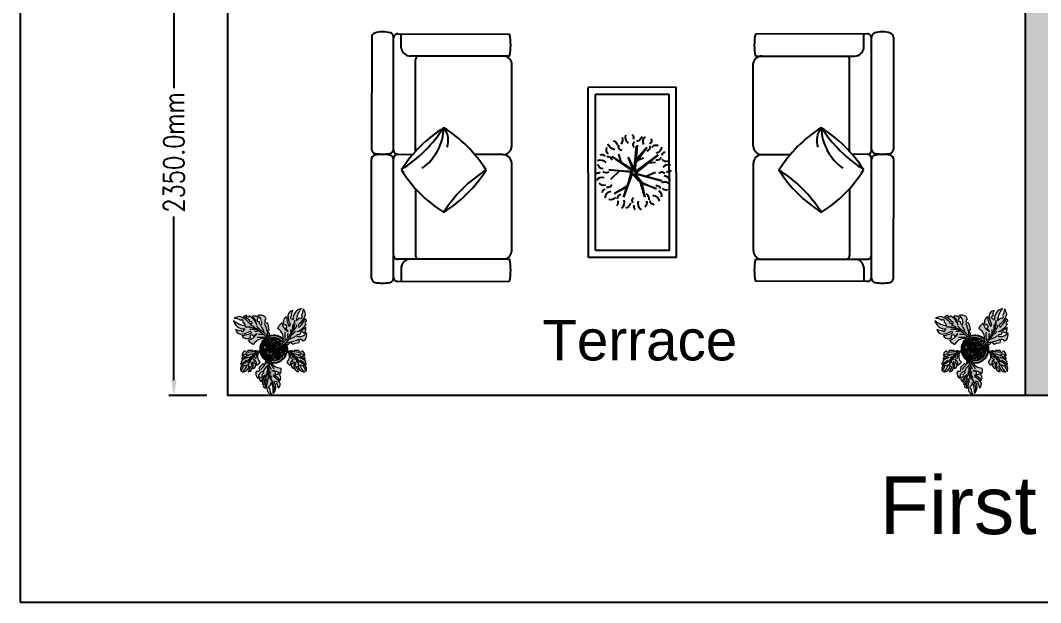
# Model space of a CAD drawing. Header units: millimetres. Extents: x 15734 to 38872, y 8066 to 23066.
# Drawn here: x 28872 to 33797, y 8066 to 10878 of the extents above; entities that cross this region are included whole.
import ezdxf

# ---------------------------------------------------------------- set-up
doc = ezdxf.new("R2010")
doc.units = ezdxf.units.MM
doc.header["$MEASUREMENT"] = 0
doc.layers.get('0').update_dxf_attribs({"color": 4})
doc.layers.add('Flower. Ref. TV.', color=4, linetype='Continuous')
doc.layers.add('Wall', color=10, linetype='Continuous')
doc.styles.add('ROMANS', font='romans.shx', dxfattribs={"width": 0.8})
doc.styles.get("Standard").update_dxf_attribs({"font": 'arial.ttf'})
doc.dimstyles.get("Standard").update_dxf_attribs({"dimtxt": 100, "dimasz": 75, "dimexe": 25, "dimexo": 0, "dimgap": 0.09, "dimtad": 0, "dimtoh": 1, "dimdec": 1, "dimzin": 0, "dimdsep": 46, "dimtxsty": 'ROMANS', "dimcen": 0.09, "dimclrd": 7, "dimclre": 7, "dimclrt": 7, "dimadec": 0, "dimazin": 0, "dimtfac": 1, "dimtdec": 1, "dimtofl": 0, "dimtmove": 0, "dimatfit": 3, "dimfxl": 1, "dimtfillclr": 7, "dimtolj": 1, "dimtzin": 0, "dimarcsym": 0})

# ---------------------------------------------------------------- blocks, each defined once
blk = doc.blocks.new('Novo Cashepo')
at = {"ltscale": 0.1}
h = blk.add_hatch(color=75, dxfattribs=at)
h.set_gradient(color1=(108, 164, 86), color2=(102, 154, 81), one_color=1, tint=0.46, name='CYLINDER')
h.paths.add_polyline_path([(-0.081, 0.193, 0.033062), (-0.078, 0.278, -0.981895), (-0.083, 0.332, 0.048855), (-0.11, 0.455, -1.138233), (-0.134, 0.517, 0.018864), (-0.156, 0.56, 0.208979), (-0.278, 0.581, -0.346636), (-0.216, 0.411, -0.42625), (-0.246, 0.441, 0.04537), (-0.248, 0.474, -0.994855), (-0.269, 0.531, 0.044381), (-0.287, 0.558, 0.18118), (-0.37, 0.569, -0.18833), (-0.296, 0.416, 0.191426), (-0.427, 0.576, -1.174476), (-0.47, 0.583, 0.140528), (-0.523, 0.559, -0.125367), (-0.4, 0.471, -2.245001), (-0.411, 0.445, -0.031976), (-0.426, 0.447, 0.181425), (-0.595, 0.563, 0.094503), (-0.686, 0.529, -0.138196), (-0.571, 0.495, -1.074478), (-0.533, 0.465, -0.088291), (-0.488, 0.402, -0.144087), (-0.694, 0.492, 0.388768), (-0.503, 0.35, -0.041945), (-0.522, 0.338, -1.340573), (-0.563, 0.324, -0.196063), (-0.662, 0.346, 0.307628), (-0.572, 0.258, 0.111291), (-0.42, 0.302, -0.314907), (-0.383, 0.283, -0.122145), (-0.553, 0.236, 0.291545), (-0.456, 0.179, 0.043027), (-0.405, 0.195, -1.339402), (-0.354, 0.221, 0.060072), (-0.297, 0.268, -0.231117), (-0.444, 0.154, 0.11449), (-0.35, 0.082, -0.376746), (-0.099, 0.169, 0.228124), (-0.495, 0.379, -0.2613)])
h = blk.add_hatch(color=75, dxfattribs=at)
h.set_gradient(color1=(108, 164, 86), color2=(79, 120, 63), one_color=1, tint=0.36, name='CYLINDER')
h.paths.add_polyline_path([(0.283, 0.427, -0.314907), (0.264, 0.389, -0.122145), (0.217, 0.559, 0.291545), (0.16, 0.463, 0.043027), (0.176, 0.412, -1.339402), (0.202, 0.36, 0.060072), (0.249, 0.303, -0.231117), (0.136, 0.451, 0.11449), (0.063, 0.356, -0.376746), (0.15, 0.105, 0.228124), (0.36, 0.502, -0.2613), (0.174, 0.087, 0.033062), (0.259, 0.085, -0.981895), (0.313, 0.089, 0.048855), (0.436, 0.117, -1.138233), (0.498, 0.141, 0.018864), (0.541, 0.162, 0.208979), (0.562, 0.285, -0.346636), (0.392, 0.222, -0.42625), (0.423, 0.252, 0.04537), (0.455, 0.255, -0.994855), (0.513, 0.275, 0.044381), (0.539, 0.294, 0.18118), (0.55, 0.376, -0.18833), (0.397, 0.302, 0.191426), (0.557, 0.434, -1.174476), (0.564, 0.476, 0.140528), (0.54, 0.529, -0.125367), (0.452, 0.407, -2.245001), (0.426, 0.418, -0.031976), (0.428, 0.433, 0.181425), (0.544, 0.601, 0.094503), (0.51, 0.693, -0.138196), (0.476, 0.577, -1.074478), (0.446, 0.539, -0.088291), (0.383, 0.494, -0.144087), (0.473, 0.701, 0.388768), (0.331, 0.509, -0.041945), (0.319, 0.528, -1.340573), (0.305, 0.569, -0.196063), (0.327, 0.668, 0.307628), (0.239, 0.578, 0.111291)])
h = blk.add_hatch(color=35, dxfattribs=at)
h.set_gradient(color1=(166, 115, 84), color2=(109, 75, 55), one_color=1, tint=0.32, name='INVCYLINDER')
h.paths.add_polyline_path([(-0.019, 0.008, 0.872708), (0, 0.013, 0.378997), (-0.495, 0.379, -0.322151)])
h = blk.add_hatch(color=35, dxfattribs=at)
h.set_gradient(color1=(166, 115, 84), color2=(109, 75, 55), one_color=1, tint=0.32, name='INVCYLINDER')
h.paths.add_polyline_path([(0.36, 0.502, -0.309503), (0.012, 0.032, 0.812635), (0.017, 0.012, 0.364481)])
h = blk.add_hatch(color=9, dxfattribs=at)
h.set_gradient(color1=(185, 193, 193), color2=(81, 92, 92), one_color=1, tint=0.34, name='CURVED')
h.paths.add_polyline_path([(-0.097, 0.167, 0.00155), (-0.099, 0.169, 0.067559), (-0.151, 0.183, 0.253608), (-0.237, -0.024, -0.036817), (-0.193, -0.014, -0.290631)])
h = blk.add_hatch(color=9, dxfattribs=at)
h.set_gradient(color1=(185, 193, 193), color2=(81, 92, 92), one_color=1, tint=0.34, name='CURVED')
h.paths.add_polyline_path([(0.152, 0.111, 0.06904), (0.164, 0.165, 0.288006), (-0.079, 0.223, -0.011646), (-0.081, 0.193, -0.009266), (-0.071, 0.179, -0.341204)])
h = blk.add_hatch(color=33, dxfattribs=at)
h.set_gradient(color1=(179, 165, 128), color2=(150, 134, 90), one_color=1, tint=0.47)
h.paths.add_polyline_path([(-0.047, 0.16, -1), (0.002, 0.16, -1)])
h = blk.add_hatch(color=33, dxfattribs=at)
h.set_gradient(color1=(179, 165, 128), color2=(150, 134, 90), one_color=1, tint=0.47)
h.paths.add_polyline_path([(-0.171, 0.005, 1), (-0.191, 0.005, 1)])
h = blk.add_hatch(color=33, dxfattribs=at)
h.set_gradient(color1=(179, 165, 128), color2=(150, 134, 90), one_color=1, tint=0.47)
h.paths.add_polyline_path([(-0.149, 0.115, 1), (-0.129, 0.115, 1)])
h = blk.add_hatch(color=33, dxfattribs=at)
h.set_gradient(color1=(179, 165, 128), color2=(150, 134, 90), one_color=1, tint=0.47)
edge = h.paths.add_edge_path()
edge.add_spline(control_points=[(-0.126, 0.039), (-0.128, 0.031), (-0.132, 0.016), (-0.099, 0.01), (-0.082, 0.025), (-0.059, 0.048), (-0.085, 0.062), (-0.086, 0.087), (-0.111, 0.089), (-0.124, 0.079), (-0.138, 0.061), (-0.121, 0.057), (-0.124, 0.047), (-0.126, 0.039)], knot_values=[0, 0, 0, 0, 0.020201, 0.040881, 0.075874, 0.093984, 0.117931, 0.138882, 0.158108, 0.177537, 0.194687, 0.200618, 0.219249, 0.219249, 0.219249, 0.219249], degree=3, periodic=0)
h = blk.add_hatch(color=33, dxfattribs=at)
h.set_gradient(color1=(179, 165, 128), color2=(150, 134, 90), one_color=1, tint=0.47)
h.paths.add_polyline_path([(-0.113, 0.143, 1), (-0.093, 0.143, 1)])
h = blk.add_hatch(color=35, dxfattribs=at)
h.set_gradient(color1=(166, 115, 84), color2=(109, 75, 55), one_color=1, tint=0.32, name='INVCYLINDER')
h.paths.add_polyline_path([(0.099, 0.019, 0.726279), (0.092, 0.023, 0.000011), (0.092, 0.023, 0.454782), (-0.024, -0.571, -0.387777)])
h = blk.add_hatch(color=33, dxfattribs=at)
h.set_gradient(color1=(179, 165, 128), color2=(150, 134, 90), one_color=1, tint=0.47)
h.paths.add_polyline_path([(-0.077, 0.004, 1), (-0.097, 0.004, 1)])
h = blk.add_hatch(color=33, dxfattribs=at)
h.set_gradient(color1=(179, 165, 128), color2=(150, 134, 90), one_color=1, tint=0.47)
h.paths.add_polyline_path([(-0.045, 0.022, 1), (-0.075, 0.022, 1)])
h = blk.add_hatch(color=33, dxfattribs=at)
h.set_gradient(color1=(179, 165, 128), color2=(150, 134, 90), one_color=1, tint=0.47)
h.paths.add_polyline_path([(0.024, 0.062, 1), (-0.006, 0.062, 1)])
h = blk.add_hatch(color=33, dxfattribs=at)
h.set_gradient(color1=(179, 165, 128), color2=(150, 134, 90), one_color=1, tint=0.47)
h.paths.add_polyline_path([(0.018, -0.006, 1), (-0.002, -0.006, 1)])
h = blk.add_hatch(color=33, dxfattribs=at)
h.set_gradient(color1=(179, 165, 128), color2=(150, 134, 90), one_color=1, tint=0.47)
h.paths.add_polyline_path([(0.033, 0.119, 1), (0.082, 0.119, 1)])
h = blk.add_hatch(color=33, dxfattribs=at)
h.set_gradient(color1=(179, 165, 128), color2=(150, 134, 90), one_color=1, tint=0.47)
h.paths.add_polyline_path([(0.156, 0.03, 1), (0.126, 0.03, 1)])
h = blk.add_hatch(color=33, dxfattribs=at)
h.set_gradient(color1=(179, 165, 128), color2=(150, 134, 90), one_color=1, tint=0.47)
h.paths.add_polyline_path([(0.183, 0.008, 1), (0.153, 0.008, 1)])
h = blk.add_hatch(color=9, dxfattribs=at)
h.set_gradient(color1=(185, 193, 193), color2=(81, 92, 92), one_color=1, tint=0.34, name='CURVED')
h.paths.add_polyline_path([(0.174, 0.087, -0.003321), (0.169, 0.084, -0.134103), (0.187, -0.015, -0.036923), (0.23, -0.027, 0.121396), (0.216, 0.085, -0.016535)])
h = blk.add_hatch(color=75, dxfattribs=at)
h.set_gradient(color1=(108, 164, 86), color2=(62, 94, 49), one_color=1, tint=0.28, name='CURVED')
h.paths.add_polyline_path([(-0.563, -0.214, -1.174476), (-0.573, -0.24, 0.140528), (-0.565, -0.277, -0.125367), (-0.493, -0.21, -2.245001), (-0.478, -0.22, -0.031976), (-0.481, -0.229, 0.181425), (-0.576, -0.323, 0.094503), (-0.565, -0.385, -0.138196), (-0.529, -0.316, -1.074478), (-0.506, -0.295, -0.088291), (-0.459, -0.274, -0.144087), (-0.543, -0.395, 0.388768), (-0.428, -0.29, -0.041945), (-0.423, -0.304, -1.340573), (-0.419, -0.332, -0.196063), (-0.445, -0.392, 0.307628), (-0.378, -0.346, 0.111291), (-0.387, -0.243, -0.314907), (-0.371, -0.222, -0.122145), (-0.361, -0.336, 0.291545), (-0.313, -0.281, 0.043027), (-0.317, -0.247, -1.339402), (-0.327, -0.211, 0.060072), (-0.35, -0.168, -0.231117), (-0.296, -0.277, 0.11449), (-0.238, -0.225, -0.376746), (-0.262, -0.054, 0.228124), (-0.446, -0.282, -0.2613), (-0.275, -0.039, 0.033062), (-0.329, -0.027, -0.981895), (-0.365, -0.023, 0.048855), (-0.447, -0.026, -1.138233), (-0.489, -0.034, 0.018864), (-0.52, -0.042, 0.208979), (-0.548, -0.118, -0.346636), (-0.432, -0.099, -0.42625), (-0.455, -0.114, 0.04537), (-0.476, -0.112, -0.994855), (-0.515, -0.118, 0.044381), (-0.535, -0.126, 0.18118), (-0.552, -0.178, -0.18833), (-0.445, -0.149, 0.191426)])
h = blk.add_hatch(color=35, dxfattribs=at)
h.set_gradient(color1=(166, 115, 84), color2=(109, 75, 55), one_color=1, tint=0.32, name='INVCYLINDER')
h.paths.add_polyline_path([(-0.071, -0.024, 0.529291), (-0.071, -0.019, 0.456534), (-0.446, -0.282, -0.387777)])
h = blk.add_hatch(color=9, dxfattribs=at)
h.set_gradient(color1=(185, 193, 193), color2=(81, 92, 92), one_color=1, tint=0.34, name='CURVED')
h.paths.add_polyline_path([(-0.192, -0.029, 0.03292), (-0.234, -0.042, 0.221446), (-0.12, -0.204, -0.019377), (-0.082, -0.183, -0.005069), (-0.079, -0.175, -0.256969)])
h = blk.add_hatch(color=33, dxfattribs=at)
h.set_gradient(color1=(179, 165, 128), color2=(150, 134, 90), one_color=1, tint=0.47)
h.paths.add_polyline_path([(-0.127, -0.053, 1), (-0.177, -0.053, 1)])
h = blk.add_hatch(color=33, dxfattribs=at)
h.set_gradient(color1=(179, 165, 128), color2=(150, 134, 90), one_color=1, tint=0.47)
h.paths.add_polyline_path([(-0.129, -0.095, 1), (-0.159, -0.095, 1)])
h = blk.add_hatch(color=33, dxfattribs=at)
h.set_gradient(color1=(179, 165, 128), color2=(150, 134, 90), one_color=1, tint=0.47)
edge = h.paths.add_edge_path()
edge.add_spline(control_points=[(-0.106, -0.138), (-0.102, -0.146), (-0.094, -0.16), (-0.066, -0.142), (-0.063, -0.12), (-0.062, -0.087), (-0.09, -0.094), (-0.107, -0.076), (-0.128, -0.091), (-0.13, -0.107), (-0.129, -0.13), (-0.114, -0.122), (-0.109, -0.131), (-0.106, -0.138)], knot_values=[0, 0, 0, 0, 0.020201, 0.040881, 0.075874, 0.093984, 0.117931, 0.138882, 0.158108, 0.177537, 0.194687, 0.200618, 0.219249, 0.219249, 0.219249, 0.219249], degree=3, periodic=0)
h = blk.add_hatch(color=33, dxfattribs=at)
h.set_gradient(color1=(179, 165, 128), color2=(150, 134, 90), one_color=1, tint=0.47)
h.paths.add_polyline_path([(-0.044, -0.032, 1), (-0.064, -0.032, 1)])
h = blk.add_hatch(color=9, dxfattribs=at)
h.set_gradient(color1=(185, 193, 193), color2=(81, 92, 92), one_color=1, tint=0.34, name='CURVED')
h.paths.add_polyline_path([(0.185, -0.031, -0.449638), (-0.056, -0.183, 0.000699), (-0.057, -0.184, 0.072477), (-0.041, -0.232, 0.40511), (0.228, -0.045, 0.032975)])
h = blk.add_hatch(color=33, dxfattribs=at)
h.set_gradient(color1=(179, 165, 128), color2=(150, 134, 90), one_color=1, tint=0.47)
h.paths.add_polyline_path([(-0.019, -0.056, 1), (-0.05, -0.056, 1)])
h = blk.add_hatch(color=33, dxfattribs=at)
h.set_gradient(color1=(179, 165, 128), color2=(150, 134, 90), one_color=1, tint=0.47)
h.paths.add_polyline_path([(-0.015, -0.015, 1), (-0.035, -0.015, 1)])
h = blk.add_hatch(color=33, dxfattribs=at)
h.set_gradient(color1=(179, 165, 128), color2=(150, 134, 90), one_color=1, tint=0.47)
edge = h.paths.add_edge_path()
edge.add_spline(control_points=[(0.025, -0.1), (0.017, -0.098), (0.002, -0.094), (-0.004, -0.127), (0.011, -0.144), (0.034, -0.166), (0.048, -0.141), (0.073, -0.14), (0.075, -0.115), (0.065, -0.102), (0.047, -0.088), (0.043, -0.104), (0.033, -0.102), (0.025, -0.1)], knot_values=[0, 0, 0, 0, 0.020201, 0.040881, 0.075874, 0.093984, 0.117931, 0.138882, 0.158108, 0.177537, 0.194687, 0.200618, 0.219249, 0.219249, 0.219249, 0.219249], degree=3, periodic=0)
h = blk.add_hatch(color=33, dxfattribs=at)
h.set_gradient(color1=(179, 165, 128), color2=(150, 134, 90), one_color=1, tint=0.47)
h.paths.add_polyline_path([(0.06, -0.044, 1), (0.04, -0.044, 1)])
h = blk.add_hatch(color=35, dxfattribs=at)
h.set_gradient(color1=(166, 115, 84), color2=(109, 75, 55), one_color=1, tint=0.32, name='INVCYLINDER')
h.paths.add_polyline_path([(0.431, -0.282, 0.456534), (0.057, -0.019, 0.529291), (0.056, -0.024, -0.387777)])
h = blk.add_hatch(color=33, dxfattribs=at)
h.set_gradient(color1=(179, 165, 128), color2=(150, 134, 90), one_color=1, tint=0.47)
h.paths.add_polyline_path([(0.094, -0.041, 1), (0.064, -0.041, 1)])
h = blk.add_hatch(color=33, dxfattribs=at)
h.set_gradient(color1=(179, 165, 128), color2=(150, 134, 90), one_color=1, tint=0.47)
h.paths.add_polyline_path([(0.133, -0.109, 1), (0.084, -0.109, 1)])
h = blk.add_hatch(color=33, dxfattribs=at)
h.set_gradient(color1=(179, 165, 128), color2=(150, 134, 90), one_color=1, tint=0.47)
h.paths.add_polyline_path([(0.174, -0.054, 1), (0.125, -0.054, 1)])
h = blk.add_hatch(color=75, dxfattribs=at)
h.set_gradient(color1=(108, 164, 86), color2=(154, 193, 138), one_color=1, tint=0.65, name='HEMISPHERICAL')
h.paths.add_polyline_path([(0.417, -0.099, -0.346636), (0.534, -0.118, 0.208979), (0.505, -0.042, 0.018864), (0.475, -0.034, -1.138233), (0.432, -0.026, 0.048855), (0.35, -0.023, -0.981895), (0.315, -0.027, 0.033062), (0.261, -0.039, -0.2613), (0.431, -0.282, 0.228124), (0.248, -0.054, -0.376746), (0.223, -0.225, 0.11449), (0.281, -0.277, -0.231117), (0.335, -0.168, 0.060072), (0.313, -0.211, -1.339402), (0.302, -0.247, 0.043027), (0.299, -0.281, 0.291545), (0.347, -0.336, -0.122145), (0.356, -0.222, -0.314907), (0.372, -0.243, 0.111291), (0.363, -0.346, 0.307628), (0.431, -0.392, -0.196063), (0.404, -0.332, -1.340573), (0.408, -0.304, -0.041945), (0.414, -0.29, 0.388768), (0.528, -0.395, -0.144087), (0.445, -0.274, -0.088291), (0.491, -0.295, -1.074478), (0.515, -0.316, -0.138196), (0.551, -0.385, 0.094503), (0.562, -0.323, 0.181425), (0.466, -0.229, -0.031976), (0.463, -0.22, -2.245001), (0.478, -0.21, -0.125367), (0.55, -0.277, 0.140528), (0.559, -0.24, -1.174476), (0.549, -0.214, 0.191426), (0.43, -0.149, -0.18833), (0.537, -0.178, 0.18118), (0.52, -0.126, 0.044381), (0.501, -0.118, -0.994855), (0.462, -0.112, 0.04537), (0.44, -0.114, -0.42625)])
h = blk.add_hatch(color=75, dxfattribs=at)
h.set_gradient(color1=(108, 164, 86), color2=(128, 178, 108), one_color=1, tint=0.56, name='CYLINDER')
h.paths.add_polyline_path([(-0.093, -0.215, -0.021499), (-0.082, -0.183, 0.033062), (-0.145, -0.221, -0.981895), (-0.183, -0.249, 0.048855), (-0.259, -0.327, -1.138233), (-0.293, -0.373, 0.018864), (-0.314, -0.409, 0.208979), (-0.272, -0.507, -0.346636), (-0.178, -0.383, -0.218356), (-0.107, -0.288, -0.045186), (-0.093, -0.217, -0.00127), (-0.095, -0.216, -0.001036)])
h = blk.add_hatch(color=75, dxfattribs=at)
h.set_gradient(color1=(108, 164, 86), color2=(128, 178, 108), one_color=1, tint=0.56, name='CYLINDER')
h.paths.add_polyline_path([(-0.186, -0.418, 0.04537), (-0.208, -0.436, -0.994855), (-0.24, -0.478, 0.044381), (-0.251, -0.503, 0.18118), (-0.22, -0.568, -0.18833), (-0.144, -0.443, 0.191426), (-0.198, -0.613, -0.461932), (-0.171, -0.622, -0.164855), (-0.099, -0.411, -0.076989), (-0.107, -0.288, 0.218356), (-0.178, -0.383, -0.42625)])
h = blk.add_hatch(color=75, dxfattribs=at)
h.set_gradient(color1=(108, 164, 86), color2=(128, 178, 108), one_color=1, tint=0.56, name='CYLINDER')
h.paths.add_polyline_path([(0.115, -0.429, 0.11449), (0.123, -0.326, -0.376746), (-0.057, -0.184, 0.228124), (-0.024, -0.571, -0.289779), (-0.013, -0.768, 0.388768), (0.001, -0.563, -0.041945), (0.018, -0.571, -1.340573), (0.048, -0.594, -0.196063), (0.078, -0.676, 0.307628), (0.1, -0.57, 0.111291), (-0.003, -0.48, -0.314907), (-0.007, -0.444, -0.122145), (0.107, -0.546, 0.291545), (0.103, -0.449, 0.043027), (0.068, -0.419, -1.339402), (0.025, -0.394, 0.060072), (-0.036, -0.374, -0.231117)])
h = blk.add_hatch(color=75, dxfattribs=at)
h.set_gradient(color1=(108, 164, 86), color2=(128, 178, 108), one_color=1, tint=0.56, name='CYLINDER')
h.paths.add_polyline_path([(-0.111, -0.729, 0.094503), (-0.043, -0.779, -0.138196), (-0.073, -0.68, -1.074478), (-0.069, -0.638, -0.088291), (-0.044, -0.576, -0.144087), (-0.013, -0.768, 0.289779), (-0.024, -0.571, -0.111568), (-0.099, -0.411, 0.164855), (-0.171, -0.622, -0.461932), (-0.184, -0.648, 0.140528), (-0.142, -0.675, -0.125367), (-0.135, -0.545, -2.245001), (-0.111, -0.541, -0.031976), (-0.106, -0.553, 0.181425)])
at = {"lineweight": 5, "ltscale": 0.1}
for centre, radius in [((-0.022, 0.16), 0.0245), ((0.039, 0.167), 0.015), ((-0.181, 0.005), 0.00994), ((-0.155, 0.035), 0.0245), ((-0.144, 0.071), 0.00994), ((-0.139, 0.115), 0.00994), ((-0.13, 0.091), 0.00994), ((-0.128, 0.005), 0.00994), ((-0.101, 0.113), 0.015), ((-0.103, 0.143), 0.00994), ((-0.087, 0.004), 0.00994), ((-0.075, 0.093), 0.015), ((-0.066, 0.066), 0.00994), ((-0.06, 0.022), 0.015), ((-0.064, -0.005), 0.00994), ((-0.04, 0.002), 0.00994), ((-0.018, 0.109), 0.00994), ((-0.007, 0.084), 0.00994), ((0.009, 0.062), 0.015), ((0.008, -0.006), 0.00994), ((0.015, 0.101), 0.015), ((0.021, 0.137), 0.015), ((0.035, 0.003), 0.00994), ((0.043, 0.074), 0.015), ((0.058, 0.119), 0.0245), ((0.072, 0.078), 0.00994), ((0.099, 0.094), 0.015), ((0.104, 0.134), 0.015), ((0.099, 0.002), 0.00994), ((0.113, 0.029), 0.00994), ((0.127, 0.005), 0.00994), ((0.141, 0.03), 0.015), ((0.163, 0.054), 0.00994), ((0.168, 0.008), 0.015), ((-0.152, -0.053), 0.0245), ((-0.144, -0.095), 0.015), ((-0.111, -0.041), 0.015), ((-0.081, -0.04), 0.00994), ((-0.077, -0.069), 0.00994), ((-0.054, -0.032), 0.00994), ((-0.034, -0.056), 0.015), ((-0.025, -0.015), 0.00994), ((-0.013, -0.155), 0.015), ((-0.009, -0.031), 0.00994), ((0.033, -0.072), 0.015), ((0.05, -0.044), 0.00994), ((0.054, -0.166), 0.00994), ((0.075, -0.078), 0.015), ((0.079, -0.041), 0.015), ((0.087, -0.151), 0.00994), ((0.109, -0.109), 0.0245), ((0.108, -0.063), 0.015), ((0.15, -0.054), 0.0245)]:
    blk.add_circle(centre, radius, dxfattribs=at)
for centre, radius, start, end in [((-0.551, 0.307), 0.26, 99.8207, 121.4151), ((-0.689, 0.307), 0.222, 57.8752, 89.3481), ((-0.666, 0.281), 0.291, 34.8613, 75.9935), ((-0.455, 0.479), 0.105, 98.3059, 130.3029), ((-0.636, 0.275), 0.306, 39.7257, 68.3087), ((-0.449, 0.576), 0.0218, 160.6631, 359.0131), ((-0.562, 0.33), 0.28, 17.9062, 61.2534), ((-0.343, 0.453), 0.119, 62.1153, 103.1932), ((-0.528, 0.397), 0.233, 4.6076, 47.2701), ((-0.259, 0.503), 0.0304, 110.1108, 289.5198), ((-0.427, 0.442), 0.181, 29.481, 39.6456), ((-0.24, 0.431), 0.155, 56.9429, 104.1578), ((-0.355, 0.456), 0.146, 341.9118, 58.3844), ((-0.723, 0.253), 0.645, 24.1234, 28.4463), ((0.264, 0.467), 0.104, 117.2921, 182.3073), ((0.584, 0.57), 0.367, 181.7055, 209.5612), ((0.349, 0.558), 0.112, 101.2825, 169.6799), ((0.598, 0.6), 0.359, 183.393, 208.7944), ((0.306, 0.547), 0.0226, 92.4292, 305.5449), ((0.437, 0.592), 0.134, 145.305, 189.6765), ((0.507, 0.528), 0.176, 101.0186, 185.9966), ((0.779, 0.444), 0.399, 140.0122, 172.8088), ((0.288, 0.695), 0.222, 295.3016, 315.484), ((0.262, 0.672), 0.291, 304.8613, 345.9935), ((0.463, 0.557), 0.024, 227.5673, 55.7919), ((0.256, 0.642), 0.306, 309.7257, 338.3087), ((0.288, 0.695), 0.222, 327.8752, 359.3481), ((0.288, 0.557), 0.26, 9.8207, 31.4151), ((0.46, 0.461), 0.105, 8.3059, 40.3029), ((-0.438, 0.798), 0.399, 230.0122, 262.8088), ((-0.521, 0.526), 0.176, 191.0186, 275.9966), ((-0.551, 0.481), 0.024, 317.5673, 145.7919), ((-0.689, 0.307), 0.222, 25.3016, 45.484), ((-0.404, 0.565), 0.12, 259.0186, 266.3445), ((-0.394, 0.453), 0.0186, 205.201, 109.1617), ((-0.433, 0.281), 0.137, 36.1411, 80.3873), ((-0.403, 0.243), 0.182, 28.6905, 56.0246), ((-0.427, 0.442), 0.181, 359.2754, 10.1496), ((-0.216, 0.44), 0.0293, 181.0153, 270.3634), ((-0.385, 0.246), 0.219, 9.4944, 41.5537), ((-0.626, 0.206), 0.521, 1.9256, 26.9542), ((-0.126, 0.484), 0.0334, 103.7865, 298.5822), ((-0.723, 0.253), 0.645, 7.0576, 18.2453), ((0.303, 0.248), 0.263, 129.608, 155.7334), ((-0.036, 0.181), 0.201, 337.7465, 60.3213), ((0.343, 0.493), 0.212, 191.5061, 243.5602), ((0.462, 0.526), 0.308, 191.8137, 201.6687), ((0.196, 0.39), 0.0302, 280.5489, 133.5686), ((0.462, 0.526), 0.308, 212.4488, 226.1997), ((0.247, 0.421), 0.0364, 298.8789, 8.7972), ((0.508, 0.378), 0.187, 165.9423, 193.4167), ((0.262, 0.439), 0.137, 306.1411, 350.3873), ((0.311, 0.569), 0.28, 287.9062, 331.2534), ((0.378, 0.534), 0.233, 274.6076, 317.2701), ((0.434, 0.401), 0.0186, 115.201, 19.1617), ((0.546, 0.41), 0.12, 169.0186, 176.3445), ((0.557, 0.456), 0.0218, 70.6631, 269.0131), ((0.434, 0.349), 0.119, 332.1153, 13.1932), ((-0.585, 0.456), 0.134, 235.305, 279.6765), ((-0.552, 0.368), 0.112, 191.2825, 259.6799), ((-0.593, 0.617), 0.359, 273.393, 298.7944), ((-0.54, 0.325), 0.0226, 182.4292, 35.5449), ((-0.564, 0.603), 0.367, 271.7055, 299.5612), ((-0.46, 0.283), 0.104, 207.2921, 272.3073), ((-0.519, 0.481), 0.308, 281.8137, 291.6687), ((-0.486, 0.362), 0.212, 281.5061, 333.5602), ((-0.415, 0.266), 0.0364, 28.8789, 98.7972), ((-0.372, 0.527), 0.187, 255.9423, 283.4167), ((-0.384, 0.215), 0.0302, 10.5489, 223.5686), ((-0.519, 0.481), 0.308, 302.4488, 316.1997), ((-0.175, -0.017), 0.201, 67.7465, 150.3213), ((-0.308, 0.501), 0.194, 262.3137, 283.7119), ((-0.228, 0.827), 0.622, 264.4084, 278.6615), ((-0.225, 0.426), 0.171, 255.544, 283.8081), ((-0.08, 0.305), 0.0274, 95.6708, 273.5772), ((-0.723, 0.253), 0.645, 354.6159, 2.1904), ((0.808, 0.234), 0.622, 174.4084, 188.6615), ((0.407, 0.232), 0.171, 165.544, 193.8081), ((0.227, 0.391), 0.219, 279.4944, 311.5537), ((0.482, 0.314), 0.194, 172.3137, 193.7119), ((0.224, 0.409), 0.182, 298.6905, 326.0246), ((0.438, 0.361), 0.146, 251.9118, 328.3844), ((0.421, 0.223), 0.0293, 91.0153, 180.3634), ((0.423, 0.433), 0.181, 269.2754, 280.1496), ((0.484, 0.265), 0.0304, 20.1108, 199.5198), ((0.423, 0.433), 0.181, 299.481, 309.6456), ((0.412, 0.247), 0.155, 326.9429, 14.1578), ((-0.242, 0.322), 0.263, 219.608, 245.7334), ((0.234, 0.729), 0.645, 264.6159, 272.1904), ((0.187, 0.633), 0.521, 271.9256, 296.9542), ((0.286, 0.087), 0.0274, 5.6708, 183.5772), ((0.234, 0.729), 0.645, 277.0576, 288.2453), ((0.465, 0.133), 0.0334, 13.7865, 208.5822), ((0.234, 0.729), 0.645, 294.1234, 298.4463), ((-0.423, -0.331), 0.183, 96.9812, 140.3284), ((-0.474, -0.175), 0.0773, 141.1903, 182.2681), ((-0.462, -0.3), 0.152, 83.6826, 126.345), ((-0.447, -0.112), 0.101, 136.0179, 183.2328), ((-0.478, -0.182), 0.0952, 60.9868, 137.4594), ((-0.478, -0.23), 0.118, 108.5559, 118.7205), ((-0.393, -0.443), 0.421, 103.1984, 107.5212), ((-0.496, -0.115), 0.0199, 189.1858, 8.5947), ((-0.468, -0.033), 0.0217, 182.8615, 17.6572), ((-0.478, -0.23), 0.118, 78.3504, 89.2246), ((-0.375, -0.254), 0.0892, 115.216, 159.4623), ((-0.451, -0.096), 0.0191, 260.0903, 349.4383), ((-0.393, -0.443), 0.421, 86.1325, 97.3203), ((-0.351, -0.387), 0.34, 81.0006, 106.0292), ((-0.347, -0.24), 0.119, 107.7654, 135.0996), ((-0.347, -0.227), 0.143, 88.5693, 120.6287), ((-0.501, -0.146), 0.126, 341.3887, 2.7869), ((-0.347, -0.025), 0.0179, 174.7458, 352.6522), ((-0.514, -0.285), 0.201, 21.5237, 35.2746), ((-0.434, -0.278), 0.138, 0.581, 52.6352), ((-0.443, -0.103), 0.112, 334.6189, 2.8831), ((-0.393, -0.443), 0.421, 73.6909, 81.2654), ((-0.699, -0.055), 0.405, 343.4834, 357.7365), ((-0.152, -0.126), 0.131, 146.8215, 229.3963), ((0.138, -0.126), 0.131, 310.6037, 33.1785), ((0.379, -0.443), 0.421, 98.7346, 106.3091), ((0.685, -0.055), 0.405, 182.2635, 196.5166), ((0.419, -0.278), 0.138, 127.3648, 179.419), ((0.337, -0.387), 0.34, 73.9708, 98.9994), ((0.5, -0.285), 0.201, 144.7254, 158.4763), ((0.333, -0.025), 0.0179, 187.3478, 5.2542), ((0.428, -0.103), 0.112, 177.1169, 205.3811), ((0.333, -0.227), 0.143, 59.3713, 91.4307), ((0.379, -0.443), 0.421, 82.6797, 93.8675), ((0.486, -0.146), 0.126, 177.2131, 198.6113), ((0.333, -0.24), 0.119, 44.9004, 72.2346), ((0.361, -0.254), 0.0892, 20.5377, 64.784), ((0.464, -0.182), 0.0952, 42.5406, 119.0132), ((0.436, -0.096), 0.0191, 190.5617, 279.9097), ((0.447, -0.3), 0.152, 53.655, 96.3174), ((0.408, -0.331), 0.183, 39.6716, 83.0188), ((0.453, -0.033), 0.0217, 162.3428, 357.1385), ((0.463, -0.23), 0.118, 90.7754, 101.6496), ((0.481, -0.115), 0.0199, 171.4053, 350.8142), ((0.379, -0.443), 0.421, 72.4788, 76.8016), ((0.463, -0.23), 0.118, 61.2795, 71.4441), ((0.433, -0.112), 0.101, 356.7672, 43.9821), ((0.46, -0.175), 0.0773, 357.7319, 38.8097), ((-0.404, -0.403), 0.19, 113.9363, 155.0685), ((-0.407, -0.326), 0.17, 178.8957, 200.49), ((-0.566, -0.228), 0.0142, 239.7381, 78.088), ((-0.505, -0.243), 0.0687, 177.3808, 209.3779), ((-0.397, -0.385), 0.199, 118.8007, 147.3836), ((-0.423, -0.415), 0.145, 136.9502, 168.4231), ((-0.707, -0.193), 0.26, 309.0872, 341.8838), ((-0.543, -0.28), 0.115, 270.0936, 355.0715), ((-0.518, -0.305), 0.0157, 36.6423, 224.8669), ((-0.423, -0.415), 0.145, 104.3766, 124.559), ((-0.481, -0.208), 0.0121, 284.2759, 188.2367), ((-0.554, -0.2), 0.0785, 338.0936, 345.4195), ((-0.506, -0.33), 0.0874, 314.38, 358.7514), ((-0.446, -0.319), 0.0729, 270.3575, 338.7549), ((-0.417, -0.317), 0.0148, 261.5041, 114.6198), ((-0.525, -0.185), 0.122, 335.0173, 2.4916), ((-0.363, -0.244), 0.0238, 107.9539, 177.8722), ((-0.61, -0.315), 0.234, 352.4679, 17.8694), ((-0.597, -0.298), 0.239, 350.7805, 18.6362), ((-0.38, -0.271), 0.0679, 286.3671, 351.3823), ((-0.327, -0.23), 0.0197, 89.6239, 302.6435), ((-0.514, -0.285), 0.201, 0.8887, 10.7437), ((-0.378, -0.126), 0.171, 298.683, 324.8084), ((-0.273, -0.352), 0.0288, 226.5625, 61.3582), ((0.174, -0.677), 0.557, 129.8335, 141.0213), ((0.163, -0.585), 0.45, 124.7016, 149.7302), ((-0.164, -0.235), 0.0237, 218.4468, 36.3532), ((-0.039, -0.413), 0.142, 118.5185, 167.7887), ((0.174, -0.677), 0.557, 117.3918, 124.9664), ((-0.184, -0.397), 0.148, 18.3199, 46.584), ((-0.474, -0.586), 0.537, 27.1843, 41.4375), ((0.114, -0.153), 0.174, 190.5225, 273.0973), ((-0.101, -0.36), 0.227, 342.384, 8.5094), ((0.363, -0.126), 0.171, 215.1916, 241.317), ((0.5, -0.285), 0.201, 169.2563, 179.1113), ((0.366, -0.271), 0.0679, 188.6177, 253.6329), ((0.313, -0.23), 0.0197, 237.3565, 90.3761), ((0.583, -0.298), 0.239, 161.3638, 189.2195), ((0.349, -0.244), 0.0238, 2.1278, 72.0461), ((0.595, -0.315), 0.234, 162.1306, 187.5321), ((0.431, -0.319), 0.0729, 201.2451, 269.6425), ((0.402, -0.317), 0.0148, 65.3802, 278.4959), ((0.511, -0.185), 0.122, 177.5084, 204.9827), ((0.492, -0.33), 0.0874, 181.2486, 225.62), ((0.528, -0.28), 0.115, 184.9285, 269.9064), ((0.409, -0.415), 0.145, 55.441, 75.6234), ((0.692, -0.193), 0.26, 198.1162, 230.9128), ((0.466, -0.208), 0.0121, 351.7633, 255.7241), ((0.539, -0.2), 0.0785, 194.5805, 201.9064), ((0.389, -0.403), 0.19, 24.9315, 66.0637), ((0.382, -0.385), 0.199, 32.6164, 61.1993), ((0.504, -0.305), 0.0157, 315.1331, 143.3577), ((0.409, -0.415), 0.145, 11.5769, 43.0498), ((0.552, -0.228), 0.0142, 101.912, 300.2619), ((0.49, -0.243), 0.0687, 330.6221, 2.6192), ((0.392, -0.326), 0.17, 339.51, 1.1043), ((0.174, -0.677), 0.557, 146.8994, 151.2222), ((-0.18, -0.41), 0.134, 179.7189, 226.9338), ((-0.146, -0.505), 0.126, 104.6878, 181.1604), ((-0.102, -0.551), 0.157, 152.2569, 162.4215), ((-0.149, -0.494), 0.102, 184.8913, 225.9691), ((-0.225, -0.457), 0.0263, 232.8868, 52.2957), ((-0.022, -0.603), 0.201, 127.3836, 170.046), ((-0.102, -0.551), 0.157, 122.0514, 132.9256), ((0.043, -0.596), 0.242, 140.6821, 184.0293), ((-0.199, -0.397), 0.0253, 303.7913, 33.1393), ((0.177, -0.623), 0.348, 142.4479, 179.8931), ((-0.125, -0.532), 0.016, 327.9769, 231.9376), ((0.032, -0.44), 0.157, 151.4664, 178.8006), ((0.018, -0.479), 0.118, 158.917, 203.1632), ((-0.2, -0.492), 0.167, 25.0896, 46.4879), ((-0.189, -0.55), 0.161, 18.7183, 46.1926), ((-0.016, -0.556), 0.183, 44.282, 96.3362), ((-0.087, -0.636), 0.266, 65.2247, 78.9756), ((0.021, -0.459), 0.0315, 151.6549, 221.5732), ((-0.154, -0.725), 0.317, 34.4815, 62.3371), ((-0.151, -0.753), 0.31, 36.1689, 61.5704), ((0.043, -0.413), 0.0261, 133.3249, 346.3445), ((-0.087, -0.636), 0.266, 44.5897, 54.4447), ((0.029, -0.501), 0.09, 330.0681, 35.0833), ((-0.188, -0.629), 0.0188, 283.4391, 121.789), ((-0.116, -0.588), 0.091, 221.0818, 253.0788), ((0.117, -0.624), 0.264, 162.5017, 191.0846), ((0.127, -0.648), 0.252, 157.6373, 198.7695), ((-0.202, -0.591), 0.104, 21.7946, 29.1205), ((-0.072, -0.659), 0.0208, 80.3433, 268.5678), ((0.119, -0.677), 0.192, 180.6511, 212.1241), ((0.119, -0.677), 0.192, 148.0776, 168.26), ((-0.355, -0.725), 0.345, 352.7882, 25.5848), ((-0.174, -0.678), 0.185, 330.9322, 35.574), ((-0.118, -0.658), 0.152, 313.7946, 38.7725), ((0.036, -0.578), 0.0195, 305.2051, 158.3208), ((-0.038, -0.672), 0.116, 358.081, 42.4524), ((0.011, -0.607), 0.0965, 314.0585, 22.4559), ((0.054, -0.577), 0.225, 222.5967, 244.191)]:
    blk.add_arc(centre, radius, start, end, dxfattribs=at)
at = {"ltscale": 0.1}
for centre, radius, start, end in [((0.437, 0.592), 0.134, 208.2976, 217.9049), ((-0.585, 0.456), 0.134, 298.2976, 307.9049), ((-0.003, 0), 0.235, 129.0122, 185.9347), ((-0.003, 0), 0.235, 44.5248, 108.7916), ((-0.003, 0), 0.191, 35.4554, 110.8148), ((-0.003, 0), 0.191, 119.3518, 184.1737), ((-0.003, 0), 0.191, 355.3819, 25.9338), ((-0.003, 0), 0.235, 353.3979, 21.0844), ((-0.003, 0), 0.235, 190.2712, 240.2168), ((-0.003, 0), 0.191, 188.82, 246.4657), ((-0.003, 0), 0.191, 253.7485, 350.5904), ((-0.003, 0), 0.235, 260.7676, 348.9809), ((-0.506, -0.33), 0.0874, 17.3725, 26.9799), ((-0.003, 0), 0.235, 247.0716, 247.3627), ((0.492, -0.33), 0.0874, 153.0201, 162.6275), ((-0.038, -0.672), 0.116, 61.0735, 70.6809)]:
    blk.add_arc(centre, radius, start, end, dxfattribs=at)
at = {"lineweight": 20, "ltscale": 0.1}
for centre, radius, start, end in [((-0.454, -0.083), 0.464, 12.0191, 95.0453), ((-0.515, -0.138), 0.518, 16.3708, 87.7964), ((-0.157, 0.521), 0.518, 289.0066, 357.7964), ((-0.102, 0.461), 0.464, 284.942, 5.0453), ((0.293, -0.325), 0.401, 120.0005, 217.8213), ((0.361, -0.343), 0.447, 125.7916, 210.5723), ((-0.01, 0.012), 0.00971, 203.8853, 8.3312), ((0.017, 0.023), 0.0107, 117.5535, 273.9476), ((0.095, 0.02), 0.00417, 352.069, 136.0321), ((-0.145, -0.313), 0.303, 76.2995, 174.1203), ((-0.117, -0.358), 0.337, 82.0906, 166.8713), ((-0.073, -0.022), 0.00315, 308.368, 92.3311), ((0.058, -0.022), 0.00315, 87.6689, 231.632), ((0.103, -0.358), 0.337, 13.1287, 97.9094), ((0.13, -0.313), 0.303, 5.8797, 103.7005)]:
    blk.add_arc(centre, radius, start, end, dxfattribs=at)
at = {"lineweight": 5, "ltscale": 0.1}
for points in [[(-0.126, 0.039), (-0.127, 0.019), (-0.107, 0.013), (-0.076, 0.031), (-0.067, 0.046), (-0.081, 0.065), (-0.09, 0.084), (-0.109, 0.087), (-0.125, 0.076), (-0.132, 0.061), (-0.127, 0.058), (-0.126, 0.039)], [(-0.106, -0.138), (-0.093, -0.154), (-0.074, -0.145), (-0.063, -0.112), (-0.065, -0.094), (-0.089, -0.09), (-0.108, -0.081), (-0.125, -0.091), (-0.129, -0.11), (-0.124, -0.127), (-0.119, -0.125), (-0.106, -0.138)], [(0.025, -0.1), (0.005, -0.099), (-0.001, -0.119), (0.017, -0.149), (0.032, -0.159), (0.051, -0.145), (0.07, -0.136), (0.073, -0.117), (0.062, -0.101), (0.046, -0.093), (0.044, -0.099), (0.025, -0.1)]]:
    blk.add_spline(points, degree=3, dxfattribs=at)
blk = doc.blocks.new('*D146')
at = {"layer": 'Defpoints', "color": 0}
for p in [(29612.9, 11416), (29772, 11416), (29772, 9066)]:
    blk.add_point(p, dxfattribs=at)
at = {"layer": 'Wall', "color": 7, "lineweight": -2, "transparency": 16777216}
for p, q in [((29772, 11416), (29587.9, 11416)), ((29612.9, 11341), (29612.9, 10551.5)), ((29612.9, 9141), (29612.9, 9930.4)), ((29772, 9066), (29587.9, 9066))]:
    blk.add_line(p, q, dxfattribs=at)
at = {"layer": 'Wall', "color": 7, "transparency": 16777216}
for points in [[(29600.4, 11341), (29625.4, 11341), (29612.9, 11416)], [(29600.4, 9141), (29625.4, 9141), (29612.9, 9066)]]:
    blk.add_solid(points, dxfattribs=at)
at = {"layer": 'Wall', "color": 7, "transparency": 16777216, "insert": (29612.9, 10241), "char_height": 100, "attachment_point": 5, "rotation": 90, "style": 'ROMANS'}
blk.add_mtext('\\A1;2350.0mm', dxfattribs=at)

msp = doc.modelspace()

# ---------------------------------------------------------------- hatches: boundary and pattern name
at = {"layer": 'Wall'}
h = msp.add_hatch(color=3, dxfattribs=at)
h.dxf.hatch_style = 1
h.paths.add_polyline_path([(31072, 22065.96), (29872, 22065.96), (29872, 20915.96), (30022, 20915.96), (30022, 21915.96), (31072, 21915.96)])
h.paths.add_polyline_path([(34122, 22065.96), (32672, 22065.96), (32672, 21915.96), (33722, 21915.96), (33722, 19815.96), (33872, 19815.96), (33872, 21915.96), (34122, 21915.96)])
h.paths.add_polyline_path([(35922, 22065.96), (35122, 22065.96), (35122, 21915.96), (35922, 21915.96)], flags=17)
h.paths.add_polyline_path([(37872, 22065.96), (36922, 22065.96), (36922, 21915.96), (37722, 21915.96), (37722, 18565.96), (33872, 18565.96), (33872, 18815.96), (33722, 18815.96), (33722, 16665.96), (34122, 16665.96), (34122, 16815.96), (33872, 16815.96), (33872, 18415.96), (37722, 18415.96), (37722, 17715.96), (37222, 17715.96), (37222, 17440.96), (37372, 17440.96), (37372, 17565.96), (37872, 17565.96)])
h.paths.add_polyline_path([(30522, 17715.96), (30022, 17715.96), (30022, 18715.96), (29872, 18715.96), (29872, 17565.96), (30372, 17565.96), (30372, 13715.96), (29872, 13715.96), (29872, 13065.96), (30022, 13065.96), (30022, 13565.96), (30522, 13565.96)])
h.paths.add_polyline_path([(37372, 16940.96), (37222, 16940.96), (37222, 16815.96), (35122, 16815.96), (35122, 16665.96), (37222, 16665.96), (37222, 16515.96), (37222, 13715.96), (35122, 13715.96), (35122, 13565.96), (37722, 13565.96), (37722, 9215.96), (36722, 9215.96), (36722, 9065.96), (37872, 9065.96), (37872, 13715.96), (37372, 13715.96)])
h.paths.add_polyline_path([(30872, 11565.96), (30022, 11565.96), (30022, 12065.96), (29872, 12065.96), (29872, 11415.96), (30022, 11415.96), (30872, 11415.96)])
h.paths.add_polyline_path([(33872, 13565.96), (34122, 13565.96), (34122, 13715.96), (33722, 13715.96), (33722, 11565.96), (32872, 11565.96), (32872, 11415.96), (33722, 11415.96), (33722, 9065.96), (34872, 9065.96), (34872, 9215.96), (33872, 9215.96)])

# ---------------------------------------------------------------- linework, layer by layer
at = {"color": 4}
for p, q in [((30567.82, 10796.76), (30566.99, 10256.58)), ((30673.27, 10256.4), (30673.27, 10797.19)), ((30694.56, 10813.12), (31233.68, 10812.16)), ((30710.74, 10745.64), (30710.74, 10813.1)), ((32959.44, 10813.12), (32420.32, 10812.16)), ((32943.26, 10745.64), (32943.26, 10813.1)), ((32980.73, 10256.4), (32980.73, 10797.19)), ((33086.18, 10796.76), (33087.01, 10256.58)), ((31233.55, 10706.13), (30753.15, 10706.13)), ((30779.54, 10244.11), (30779.54, 10687.35)), ((32420.45, 10706.13), (32900.85, 10706.13)), ((32874.46, 10244.11), (32874.46, 10687.35)), ((31244.41, 10272.85), (31244.41, 10670.4)), ((32409.59, 10272.85), (32409.59, 10670.4)), ((32038.44, 10555.27), (31613.61, 10554.76)), ((31614.59, 9732.43), (31613.61, 10554.76)), ((32039.41, 9732.93), (32038.44, 10555.27)), ((32004.03, 10520.78), (31648.09, 10520.36)), ((31648.99, 9766.92), (31648.09, 10520.36)), ((32004.93, 9767.34), (32004.03, 10520.78)), ((31834.93, 10154.55), (31846.49, 10270.25)), ((31895.46, 10263.8), (31838.78, 10197.88)), ((31849.09, 10275.45), (31838.84, 10145.45)), ((31846.49, 10270.25), (31843.99, 10193.99)), ((31843.99, 10193.99), (31895.46, 10263.8)), ((30566.97, 9633.27), (30566.24, 10206.67)), ((30673.28, 9633.12), (30672.55, 10210.07)), ((30693.84, 10231.33), (30766.48, 10231.13)), ((31201.25, 10230.41), (31065.07, 10230.41)), ((31832.34, 10148.04), (31726.97, 10220.71)), ((31726.97, 10220.71), (31831.03, 10154.54)), ((31772.47, 10194.33), (31761.16, 10232.02)), ((31831.03, 10154.54), (31806.7, 10217.34)), ((31806.7, 10217.34), (31834.93, 10154.55)), ((31838.78, 10197.88), (31880.79, 10214.83)), ((31838.84, 10145.45), (31950.53, 10229.21)), ((31950.53, 10229.21), (31840.15, 10139.39)), ((32452.75, 10230.41), (32588.93, 10230.41)), ((32960.16, 10231.33), (32887.52, 10231.13)), ((32980.72, 9633.12), (32981.45, 10210.07)), ((33087.03, 9633.27), (33087.76, 10206.67)), ((31243.69, 9765.96), (31243.69, 10187.9)), ((31820.65, 10145.43), (31711.89, 10155.7)), ((31711.89, 10155.7), (31832.34, 10148.04)), ((31764.72, 10151), (31721.44, 10109.78)), ((31888.66, 10124.71), (31937.6, 10145.57)), ((31902.02, 10190.59), (31937.54, 10192.8)), ((32410.31, 9765.96), (32410.31, 10187.9)), ((31783.53, 10023.64), (31824.55, 10144.14)), ((31825.85, 10138.07), (31783.53, 10023.64)), ((31824.55, 10144.14), (31797.77, 10071.31)), ((31804.26, 10079.99), (31820.65, 10145.43)), ((31857.96, 10102.15), (31825.85, 10138.07)), ((31866.2, 10094.79), (31836.25, 10138.08)), ((31836.25, 10138.08), (31857.96, 10102.15)), ((31968.44, 10103.58), (31838.85, 10139.39)), ((31838.85, 10139.39), (31874.87, 10093.5)), ((31840.15, 10139.39), (31968.44, 10103.58)), ((30779.27, 10063.83), (30778.81, 9739.66)), ((31740.18, 10042.65), (31804.26, 10079.99)), ((31797.77, 10071.31), (31740.18, 10042.65)), ((31886.21, 10026.36), (31866.2, 10094.79)), ((31942.92, 10064.99), (31872.27, 10090.9)), ((31872.27, 10090.9), (31886.21, 10026.36)), ((31874.87, 10093.5), (31942.92, 10064.99)), ((32874.73, 10063.83), (32875.19, 9739.66)), ((32004.93, 9767.34), (31648.99, 9766.92)), ((31233.55, 9724.44), (30693.76, 9724.44)), ((32039.41, 9732.93), (31614.59, 9732.43)), ((32420.45, 9724.44), (32960.24, 9724.44)), ((30710.74, 9684.92), (30710.74, 9617.47)), ((32943.26, 9684.92), (32943.26, 9617.47)), ((30694.56, 9617.44), (31233.68, 9618.41)), ((32959.44, 9617.44), (32420.32, 9618.41))]:
    msp.add_line(p, q, dxfattribs=at)
for centre, radius, start, end in [((30589.08, 10796.73), 21.26, 107.95776, 179.90266), ((30621.28, 10697.36), 125.71, 72.88984, 107.95776), ((30652.02, 10797.19), 21.26, 0, 72.88984), ((30694.53, 10791.87), 21.26, 89.90266, 180), ((30976.3, 10759.45), 262.72, 348.28889, 11.57247), ((32677.7, 10759.45), 262.72, 168.42753, 191.71111), ((32959.47, 10791.87), 21.26, 0, 90.09734), ((33001.98, 10797.19), 21.26, 107.11016, 180), ((33032.72, 10697.36), 125.71, 72.04224, 107.11016), ((33064.92, 10796.73), 21.26, 0.09734, 72.04224), ((30753.15, 10748.64), 42.51, 184.04015, 270), ((32900.85, 10748.64), 42.51, 270, 355.95985), ((30798.47, 10688.17), 18.95, 108.58828, 182.4791), ((31202.48, 10663.42), 42.51, 9.45751, 89.90266), ((32451.52, 10663.42), 42.51, 90.09734, 170.54249), ((32855.53, 10688.17), 18.95, 357.5209, 71.41172), ((30373.34, 10700.39), 638.75, 301.79958, 327.92534), ((31252.86, 9816.64), 638.75, 121.79958, 147.92534), ((30663.05, 10369.13), 253.4, 305.98013, 357.82449), ((30838.23, 10297.67), 99.57, 341.17073, 38.39615), ((30577.07, 9818.26), 638.75, 31.79958, 57.92534), ((33076.93, 9818.26), 638.75, 122.07466, 148.20042), ((32815.77, 10297.67), 99.57, 141.60385, 198.82927), ((32990.95, 10369.13), 253.4, 182.17551, 234.01987), ((32401.14, 9816.64), 638.75, 32.07466, 58.20042), ((33280.66, 10700.39), 638.75, 212.07466, 238.20042), ((30588.25, 10256.55), 21.26, 179.90266, 259.23243), ((30652.02, 10256.44), 21.26, 280.5729, 359.90266), ((30694.52, 10252.58), 21.26, 179.90266, 269.90266), ((31201.9, 10272.92), 42.51, 269.90266, 359.90266), ((32452.1, 10272.92), 42.51, 180.09734, 270.09734), ((32959.48, 10252.58), 21.26, 270.09734, 0.09734), ((33001.98, 10256.44), 21.26, 180.09734, 259.4271), ((33065.75, 10256.55), 21.26, 280.76757, 0.09734), ((30587.5, 10206.67), 21.26, 102.53811, 180), ((30619.8, 10061.41), 170.06, 77.78153, 102.53811), ((30620.42, 10425.72), 193.46, 259.23243, 280.5729), ((30651.29, 10206.84), 21.26, 0, 77.78153), ((30693.8, 10210.07), 21.26, 89.90266, 180), ((31201.18, 10187.9), 42.51, 0, 89.90266), ((32452.82, 10187.9), 42.51, 90.09734, 180), ((32960.2, 10210.07), 21.26, 0, 90.09734), ((33002.71, 10206.84), 21.26, 102.21847, 180), ((33033.58, 10425.72), 193.46, 259.4271, 280.76757), ((33034.2, 10061.41), 170.06, 77.46189, 102.21847), ((33066.5, 10206.67), 21.26, 0, 77.46189), ((31254.48, 10492.43), 638.75, 211.79958, 237.92534), ((31456.54, 9611.98), 638.75, 121.79958, 147.92534), ((30578.7, 10494.05), 638.75, 301.79958, 327.92534), ((32197.46, 9611.98), 638.75, 32.07466, 58.20042), ((33075.3, 10494.05), 638.75, 212.07466, 238.20042), ((32399.52, 10492.43), 638.75, 302.07466, 328.20042), ((31201.18, 9766.04), 42.51, 281.90813, 359.90266), ((32452.82, 9766.04), 42.51, 180.09734, 258.09187), ((30693.8, 9745.69), 21.26, 179.90266, 269.90266), ((30753.15, 9681.93), 42.51, 90, 175.95985), ((30797.77, 9742.4), 18.95, 177.5209, 251.41172), ((30976.3, 9671.11), 262.72, 348.42753, 11.71111), ((32677.7, 9671.11), 262.72, 168.28889, 191.57247), ((32856.23, 9742.4), 18.95, 288.58828, 2.4791), ((32900.85, 9681.93), 42.51, 4.04015, 90), ((32960.2, 9745.69), 21.26, 270.09734, 0.09734), ((30588.22, 9633.27), 21.26, 180, 259.22278), ((30620.42, 9802.44), 193.46, 259.22278, 280.5729), ((30652.02, 9633.16), 21.26, 280.5729, 359.90266), ((30694.53, 9638.7), 21.26, 180, 270.09734), ((32959.47, 9638.7), 21.26, 269.90266, 0), ((33001.98, 9633.16), 21.26, 180.09734, 259.4271), ((33033.58, 9802.44), 193.46, 259.4271, 280.77722), ((33065.78, 9633.27), 21.26, 280.77722, 0)]:
    msp.add_arc(centre, radius, start, end, dxfattribs=at)
at = {"color": 4, "extrusion": (0, 0, -1)}
for centre, major_axis, start_param, end_param in [((31728.17, 10272.94), (17.56, 17.56), -0.540488, 0.5828872), ((31736.05, 10302.45), (29.87, 29.87), 0.495607, 1.356514), ((31835.55, 10314.18), (29.72, 29.72), 3.1196652, 4.1755204), ((31812.67, 10310.41), (13.7, 13.7), -0.1685762, 1.1805765), ((31854.96, 10277.81), (-17.34, 17.34), 4.8948937, 6.2092653), ((31841.74, 10323.53), (21.35, 21.35), 0.9989901, 2.1749745), ((31908.64, 10293.78), (-21.81, 21.81), 4.9638156, 6.3999574), ((31902.19, 10297.24), (-11.78, 11.78), 1.7758207, 3.4723553), ((31724.55, 10252.96), (-16.73, 16.73), 4.4944619, 5.97098), ((31748.62, 10296.65), (30.78, 30.78), 2.5347847, 3.5845504), ((31780.85, 10270.27), (14.98, 14.98), 2.5974574, 4.2557395), ((31890.99, 10267.45), (14.55, 14.55), 0.588849, 2.1392686), ((31941.42, 10254.78), (-15.21, 15.21), 5.9408497, 7.5331406), ((31937.51, 10267.43), (-21.37, 21.37), 2.4129333, 3.8069528), ((31672.4, 10170.68), (-24, 24), 0.3432579, 1.6669653), ((31678.56, 10214.54), (-11.65, 11.65), 0.2602882, 1.9303264), ((31705.27, 10196.91), (-17.33, 17.33), 0.71489, 2.029848), ((31943.69, 10225.61), (-16.5, 16.5), 2.7489681, 4.0712511), ((31991.77, 10227.79), (22.13, 22.13), 2.0010567, 3.1517308), ((31984.11, 10228.89), (9.63, 9.63), 3.6377079, 5.5746113), ((31665.02, 10127.09), (11.66, 11.66), 4.4179537, 5.8839194), ((31684.58, 10185.03), (17.22, 17.22), 2.3594205, 3.8127424), ((31699.5, 10165.46), (16.99, 16.99), 1.8117692, 3.0743187), ((31967.28, 10120.23), (-18.27, 18.27), 0.2695041, 1.4699853), ((31999.8, 10153.33), (20.89, 20.89), 4.465952, 5.8557604), ((31997.65, 10168.98), (16.46, 16.46), 1.5566524, 2.6795102), ((31680.92, 10091.15), (21.26, 21.26), 4.4353557, 5.7883995), ((31983.35, 10071.68), (-19.02, 19.02), 0.1728998, 1.8554803), ((31973.91, 10095.93), (24.12, 24.12), -0.5967608, 0.5302289), ((31687.31, 10108.92), (19.67, 19.67), 2.0298725, 3.2582767), ((31696.09, 10047.03), (11.03, 11.03), 3.9128132, 5.455212), ((31730.17, 10017.86), (-25.29, 25.29), 5.6108958, 6.8386031), ((31706.93, 10094.88), (-16.83, 16.83), 2.8577869, 4.1687511), ((31940.82, 10058.13), (16.33, 16.33), -0.835936, 0.3869121), ((31942.61, 10033.41), (-16.98, 16.98), 1.1939318, 2.7643908), ((31988.59, 10080.12), (-15.24, 15.24), 3.6084893, 4.799895), ((31721.22, 10041.37), (-21.06, 21.06), 3.0303834, 4.2092718), ((31737.11, 9998.34), (14.01, 14.01), 0.3788653, 1.6793547), ((31776.81, 10018.57), (-15.31, 15.31), 5.3857709, 6.7995132), ((31740.33, 9997.85), (-32.22, 32.22), 2.0968224, 3.0238477), ((31849.09, 10007.5), (16.41, 16.41), 3.3810453, 4.6518204), ((31887.76, 9992.28), (23.66, 23.66), 2.9155542, 4.3050202), ((31867.87, 9997.15), (-19.82, 19.82), 1.9905297, 3.2339657), ((31876.34, 10015.59), (20.88, 20.88), -0.2125937, 0.9015899), ((31927.91, 10004.51), (-10.72, 10.72), 3.6909153, 5.7318251), ((31923.86, 10000.99), (-23.21, 23.21), 0.8127078, 2.2158482), ((31790.03, 9997), (-18.42, 18.42), 2.4478509, 3.7585828), ((31853.22, 9977.88), (13.62, 13.62), 3.0487319, 4.3808264)]:
    msp.add_ellipse(centre, major_axis=major_axis, ratio=1, start_param=start_param, end_param=end_param, dxfattribs=at)
at = {"layer": 'Wall'}
for p, q in [((28872, 8065.96), (28872, 23065.96)), ((29872, 11415.96), (29872, 9065.96)), ((33722, 11415.96), (33722, 9065.96)), ((34872, 9065.96), (29872, 9065.96)), ((38872, 8065.96), (28872, 8065.96))]:
    msp.add_line(p, q, dxfattribs=at)

# ---------------------------------------------------------------- block references
at = {"layer": 'Flower. Ref. TV.', "xscale": 280, "yscale": 280, "zscale": 280}
for p in [(30095.7, 9290.47), (33481.08, 9290.47)]:
    msp.add_blockref('Novo Cashepo', p, dxfattribs=at)

# ---------------------------------------------------------------- texts
at = {"color": 1}
for s, height, p in [('Terrace', 195.528, (31391.6, 9235.74)), ('First Floor', 279.3263, (33020.01, 8396.72))]:
    msp.add_text(s, height=height, dxfattribs=at).set_placement(p)

# ---------------------------------------------------------------- dimensions: what is measured, and where the dimension line sits
at = {"layer": 'Wall'}
dim = msp.add_linear_dim(base=(29612.91, 11415.96), p1=(29772, 9065.96), p2=(29772, 11415.96), angle=90, dimstyle='Standard', override={"dimpost": 'mm'}, dxfattribs=at)
dim.commit()
dim.dimension.update_dxf_attribs({"geometry": '*D146', "text_midpoint": (29612.91, 10240.96)})

doc.saveas('drawing.dxf')
